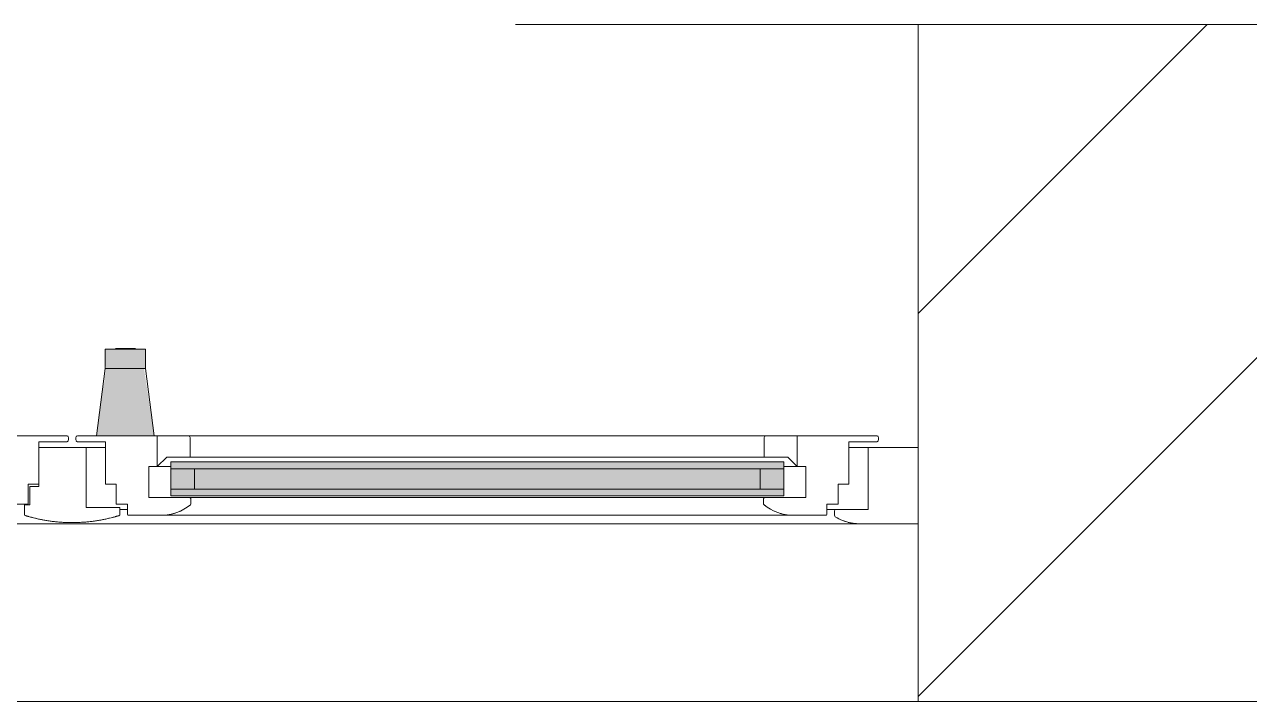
# Model space of a CAD drawing. Header units: millimetres. Extents: x 1680 to 166026, y 35966 to 91121.
# Drawn here: x 161150 to 161874, y 45245 to 45645 of the extents above; entities that cross this region are included whole.
import ezdxf

# ---------------------------------------------------------------- set-up
doc = ezdxf.new("R2010")
doc.units = ezdxf.units.MM
doc.linetypes.add('IMPORT-ACAD_ISO03W100', pattern=[762, 304.8, -457.2])
doc.layers.add('A-GENM', color=13, linetype='Continuous', lineweight=18)
doc.layers.add('A-GLAZ', color=151, linetype='Continuous', lineweight=18)

# ---------------------------------------------------------------- blocks, each defined once
blk = doc.blocks.new('plan')
at = {"layer": 'A-GLAZ', "lineweight": 20, "true_color": 0x939598}
for points in [[(501534.59, -213515.54), (501535.43, -213515.54), (501535.08, -213504.04), (501511.63, -213504.04), (501512.05, -213515.54), (501534.18, -213515.54)], [(501519.09, -213504.04), (501519.09, -213503.74), (501518.37, -213504.04)], [(501510.71, -213555.24), (501540.53, -213555.24), (501534.59, -213515.54), (501512.05, -213515.54), (501510.97, -213524.24), (501509.87, -213529.72), (501506.53, -213555.24), (501510.23, -213555.24)], [(501564.33, -213586.74), (501898.63, -213586.74), (501898.63, -213574.74), (501564.33, -213574.74)]]:
    blk.add_hatch(color=252, dxfattribs=at).paths.add_polyline_path(points, flags=0)
h = blk.add_hatch(color=252, dxfattribs=at)
h.paths.add_polyline_path([(501912.63, -213590.74), (501912.63, -213586.74), (501550.33, -213586.74), (501550.33, -213590.74), (501898.63, -213590.74)], flags=0)
h.paths.add_polyline_path([(501898.63, -213574.74), (501912.63, -213574.74), (501912.63, -213570.74), (501550.33, -213570.74), (501550.33, -213574.74), (501806.45, -213574.74)], flags=0)
h = blk.add_hatch(color=252, dxfattribs=at)
h.paths.add_polyline_path([(501912.63, -213586.74), (501912.63, -213574.74), (501898.63, -213574.74), (501898.63, -213586.74)], flags=0)
h.paths.add_polyline_path([(501550.33, -213586.74), (501564.33, -213586.74), (501564.33, -213574.74), (501550.33, -213574.74)], flags=0)
at = {"color": 252, "linetype": 'Continuous', "lineweight": 20, "true_color": 0x939598}
for p, q in [((501992.13, -213482.94), (502162.82, -213312.24)), ((501992.13, -213709.21), (502389.09, -213312.24))]:
    blk.add_line(p, q, dxfattribs=at)
at = {"color": 252, "lineweight": 20, "true_color": 0x939598}
for p, q in [((502932.13, -213312.24), (501992.13, -213312.24)), ((501992.13, -213312.24), (501992.13, -213712.24)), ((501992.13, -213712.24), (500992.13, -213712.24)), ((501992.13, -213712.24), (503332.13, -213712.24))]:
    blk.add_line(p, q, dxfattribs=at)
at = {"layer": 'A-GENM', "color": 252, "linetype": 'IMPORT-ACAD_ISO03W100', "lineweight": 20, "true_color": 0x939598}
blk.add_line((500992.13, -213312.24), (501992.13, -213312.24), dxfattribs=at)
at = {"layer": 'A-GLAZ', "color": 252, "lineweight": 20, "true_color": 0x939598}
for p, q in [((501511.63, -213504.04), (501511.63, -213515.54)), ((501511.63, -213504.04), (501511.97, -213504.04)), ((501511.97, -213504.04), (501512.99, -213504.04)), ((501512.99, -213504.04), (501514.62, -213504.04)), ((501514.62, -213504.04), (501516.77, -213504.04)), ((501516.77, -213504.04), (501519.31, -213504.04)), ((501518.37, -213503.74), (501517.7, -213503.74)), ((501519.09, -213503.74), (501517.72, -213503.74)), ((501517.72, -213503.74), (501519.06, -213503.74)), ((501519.09, -213503.74), (501518.37, -213503.74)), ((501519.03, -213503.74), (501519.02, -213503.74)), ((501529.45, -213503.74), (501519.09, -213503.74)), ((501519.31, -213504.04), (501522.09, -213504.04)), ((501522.09, -213504.04), (501524.96, -213504.04)), ((501524.96, -213504.04), (501527.75, -213504.04)), ((501527.75, -213504.04), (501530.29, -213504.04)), ((501530.29, -213504.04), (501532.43, -213504.04)), ((501532.43, -213504.04), (501534.06, -213504.04)), ((501534.06, -213504.04), (501535.08, -213504.04)), ((501535.08, -213504.04), (501535.43, -213504.04)), ((501535.43, -213515.54), (501535.43, -213504.04)), ((501506.53, -213555.24), (501511.63, -213515.54)), ((501511.97, -213515.54), (501511.63, -213515.54)), ((501512.99, -213515.54), (501511.97, -213515.54)), ((501514.62, -213515.54), (501512.99, -213515.54)), ((501516.77, -213515.54), (501514.62, -213515.54)), ((501518.36, -213515.54), (501516.77, -213515.54)), ((501519.31, -213515.54), (501518.49, -213515.54)), ((501522.09, -213515.54), (501519.31, -213515.54)), ((501524.96, -213515.54), (501522.09, -213515.54)), ((501527.75, -213515.54), (501524.96, -213515.54)), ((501528.4, -213515.54), (501527.75, -213515.54)), ((501530.29, -213515.54), (501528.56, -213515.54)), ((501532.43, -213515.54), (501530.29, -213515.54)), ((501534.06, -213515.54), (501532.43, -213515.54)), ((501535.08, -213515.54), (501534.06, -213515.54)), ((501535.43, -213515.54), (501535.08, -213515.54)), ((501535.43, -213515.54), (501540.53, -213555.24)), ((501441.93, -213555.24), (501488.93, -213555.24)), ((501472.43, -213558.74), (501472.43, -213583.78)), ((501488.93, -213558.74), (501472.43, -213558.74)), ((501489.93, -213556.24), (501489.93, -213557.74)), ((501494.33, -213557.74), (501494.33, -213556.24)), ((501495.33, -213555.24), (501506.53, -213555.24)), ((501511.83, -213558.74), (501495.33, -213558.74)), ((501540.53, -213555.24), (501506.53, -213555.24)), ((501511.83, -213583.78), (501511.83, -213558.74)), ((501540.53, -213555.24), (501542.33, -213555.24)), ((501542.33, -213573.44), (501542.33, -213555.24)), ((501542.33, -213555.24), (501560.82, -213555.24)), ((501542.33, -213555.24), (501542.33, -213573.44)), ((501902.14, -213555.24), (501560.82, -213555.24)), ((501561.83, -213556.25), (501561.83, -213567.79)), ((501901.13, -213567.79), (501901.13, -213556.25)), ((501902.14, -213555.24), (501920.63, -213555.24)), ((501920.63, -213555.24), (501920.63, -213573.44)), ((501920.63, -213555.24), (501967.63, -213555.24)), ((501920.63, -213573.44), (501920.63, -213555.24)), ((501951.13, -213558.74), (501951.13, -213583.78)), ((501967.63, -213558.74), (501951.13, -213558.74)), ((501968.63, -213556.24), (501968.63, -213557.74)), ((501472.43, -213562.24), (501500.33, -213562.24)), ((501472.43, -213585.3), (501472.43, -213562.24)), ((501500.33, -213562.24), (501500.33, -213597.63)), ((501511.83, -213562.24), (501500.33, -213562.24)), ((501962.62, -213562.24), (501951.13, -213562.24)), ((501962.62, -213598.74), (501962.62, -213562.24)), ((501962.62, -213562.24), (501992.13, -213562.24)), ((501537.33, -213573.44), (501537.33, -213591.74)), ((501542.33, -213573.44), (501537.33, -213573.44)), ((501547.98, -213567.79), (501542.33, -213573.44)), ((501550.33, -213573.44), (501542.33, -213573.44)), ((501550.33, -213573.44), (501542.33, -213573.44)), ((501561.83, -213567.79), (501547.98, -213567.79)), ((501550.33, -213570.74), (501912.63, -213570.74)), ((501550.33, -213574.74), (501550.33, -213570.74)), ((501912.63, -213574.74), (501550.33, -213574.74)), ((501550.33, -213574.74), (501564.33, -213574.74)), ((501550.33, -213586.74), (501550.33, -213574.74)), ((501901.13, -213567.79), (501561.83, -213567.79)), ((501564.33, -213574.74), (501564.33, -213586.74)), ((501898.63, -213574.74), (501912.63, -213574.74)), ((501898.63, -213586.74), (501898.63, -213574.74)), ((501914.98, -213567.79), (501901.13, -213567.79)), ((501912.63, -213570.74), (501912.63, -213574.74)), ((501920.63, -213573.44), (501912.63, -213573.44)), ((501920.63, -213573.44), (501912.63, -213573.44)), ((501912.63, -213574.74), (501912.63, -213586.74)), ((501920.63, -213573.44), (501914.98, -213567.79)), ((501925.63, -213573.44), (501920.63, -213573.44)), ((501925.63, -213591.74), (501925.63, -213573.44)), ((501466.13, -213583.78), (501466.13, -213595.64)), ((501472.43, -213583.78), (501466.13, -213583.78)), ((501467.04, -213585.3), (501472.43, -213585.3)), ((501467.04, -213595.98), (501467.04, -213585.3)), ((501518.13, -213583.78), (501511.83, -213583.78)), ((501518.13, -213595.64), (501518.13, -213583.78)), ((501550.33, -213586.74), (501912.63, -213586.74)), ((501550.33, -213590.74), (501550.33, -213586.74)), ((501564.33, -213586.74), (501550.33, -213586.74)), ((501912.63, -213586.74), (501898.63, -213586.74)), ((501912.63, -213586.74), (501912.63, -213590.74)), ((501944.83, -213583.78), (501944.83, -213595.64)), ((501951.13, -213583.78), (501944.83, -213583.78)), ((501466.13, -213595.64), (501459.43, -213595.64)), ((501463.93, -213595.98), (501467.04, -213595.98)), ((501463.93, -213602.24), (501463.93, -213595.98)), ((501524.83, -213595.64), (501518.13, -213595.64)), ((501524.83, -213601.64), (501524.83, -213595.64)), ((501537.33, -213591.74), (501561.33, -213591.74)), ((501912.63, -213590.74), (501550.33, -213590.74)), ((501901.63, -213591.74), (501561.33, -213591.74)), ((501562.33, -213592.74), (501562.33, -213595.24)), ((501900.63, -213595.24), (501900.63, -213592.74)), ((501901.63, -213591.74), (501925.63, -213591.74)), ((501938.13, -213595.64), (501938.13, -213601.64)), ((501944.83, -213595.64), (501938.13, -213595.64)), ((501500.33, -213597.63), (501520.33, -213597.63)), ((501520.33, -213597.63), (501520.33, -213602.24)), ((501524.83, -213598.74), (501520.33, -213598.74)), ((501544.71, -213602.24), (501525.43, -213602.24)), ((501544.71, -213602.24), (501918.24, -213602.24)), ((501937.53, -213602.24), (501918.24, -213602.24)), ((501943.63, -213598.74), (501938.13, -213598.74)), ((501942.63, -213602.24), (501942.63, -213599.74)), ((501943.63, -213598.74), (501962.62, -213598.74)), ((501026.77, -213607.24), (501957.48, -213607.24)), ((501992.13, -213607.24), (501957.48, -213607.24))]:
    blk.add_line(p, q, dxfattribs=at)
for centre, radius, start, end in [((501488.93, -213556.24), 1, 0, 90), ((501488.93, -213557.74), 1, 270, 0), ((501495.33, -213556.24), 1, 90, 180), ((501495.33, -213557.74), 1, 180, 270), ((501560.82, -213556.25), 1.01, 0, 90), ((501902.14, -213556.25), 1.01, 90, 180), ((501967.63, -213556.24), 1, 0, 90), ((501967.63, -213557.74), 1, 270, 0), ((501544.71, -213575.24), 27, 270, 309.71514), ((501561.33, -213592.74), 1, 0, 90), ((501561.33, -213595.24), 1, 309.71514, 0), ((501901.63, -213592.74), 1, 90, 180), ((501901.63, -213595.24), 1, 180, 230.28486), ((501918.24, -213575.24), 27, 230.28486, 270), ((501492.13, -213511.98), 94.56, 252.64954, 287.35046), ((501525.43, -213601.64), 0.6, 180, 270), ((501937.53, -213601.64), 0.6, 270, 0), ((501943.63, -213599.74), 1, 90, 180), ((501943.63, -213602.24), 1, 180, 237.79577), ((501957.48, -213580.24), 27, 237.79577, 270)]:
    blk.add_arc(centre, radius, start, end, dxfattribs=at)
for points, knots in [([(501489.79, -213555.74), (501489.76, -213555.69), (501489.68, -213555.58), (501489.55, -213555.46), (501489.46, -213555.4), (501489.43, -213555.38)], [0.3333333, 0.3333333, 0.3333333, 0.3333333, 0.4583333, 0.5833333, 0.6666667, 0.6666667, 0.6666667, 0.6666667]), ([(501489.43, -213558.6), (501489.46, -213558.58), (501489.54, -213558.53), (501489.67, -213558.42), (501489.75, -213558.31), (501489.79, -213558.24)], [0.3333333, 0.3333333, 0.3333333, 0.3333333, 0.4166667, 0.5, 0.6666667, 0.6666667, 0.6666667, 0.6666667]), ([(501494.83, -213555.38), (501494.79, -213555.4), (501494.72, -213555.45), (501494.58, -213555.56), (501494.51, -213555.67), (501494.46, -213555.74)], [0.3333333, 0.3333333, 0.3333333, 0.3333333, 0.4166667, 0.5, 0.6666667, 0.6666667, 0.6666667, 0.6666667]), ([(501494.46, -213558.24), (501494.49, -213558.3), (501494.57, -213558.4), (501494.7, -213558.52), (501494.79, -213558.58), (501494.83, -213558.6)], [0.3333333, 0.3333333, 0.3333333, 0.3333333, 0.4583333, 0.5833333, 0.6666667, 0.6666667, 0.6666667, 0.6666667]), ([(501561.69, -213555.75), (501561.66, -213555.69), (501561.58, -213555.58), (501561.45, -213555.46), (501561.36, -213555.4), (501561.32, -213555.38)], [0.3333333, 0.3333333, 0.3333333, 0.3333333, 0.4583333, 0.5833333, 0.6666667, 0.6666667, 0.6666667, 0.6666667]), ([(501901.63, -213555.38), (501901.59, -213555.4), (501901.5, -213555.46), (501901.37, -213555.58), (501901.3, -213555.69), (501901.26, -213555.75)], [-0.6666667, -0.6666667, -0.6666667, -0.6666667, -0.5833333, -0.4583333, -0.3333333, -0.3333333, -0.3333333, -0.3333333]), ([(501968.49, -213555.74), (501968.45, -213555.67), (501968.37, -213555.56), (501968.24, -213555.45), (501968.16, -213555.4), (501968.13, -213555.38)], [-0.6666667, -0.6666667, -0.6666667, -0.6666667, -0.5, -0.4166667, -0.3333333, -0.3333333, -0.3333333, -0.3333333]), ([(501968.13, -213558.6), (501968.16, -213558.58), (501968.25, -213558.52), (501968.38, -213558.4), (501968.46, -213558.3), (501968.49, -213558.24)], [-0.6666667, -0.6666667, -0.6666667, -0.6666667, -0.5833333, -0.4583333, -0.3333333, -0.3333333, -0.3333333, -0.3333333]), ([(501554.85, -213600.27), (501555.49, -213600.01), (501558.02, -213598.87), (501560.37, -213597.34), (501561.97, -213596.01)], [0.5550596, 0.5550596, 0.5550596, 0.5550596, 0.6666667, 1, 1, 1, 1]), ([(501562.19, -213592.24), (501562.16, -213592.19), (501562.08, -213592.08), (501561.95, -213591.96), (501561.86, -213591.9), (501561.83, -213591.88)], [0.3333333, 0.3333333, 0.3333333, 0.3333333, 0.4583333, 0.5833333, 0.6666667, 0.6666667, 0.6666667, 0.6666667]), ([(501901.13, -213591.88), (501901.09, -213591.9), (501901, -213591.96), (501900.87, -213592.08), (501900.8, -213592.19), (501900.76, -213592.24)], [-0.6666667, -0.6666667, -0.6666667, -0.6666667, -0.5833333, -0.4583333, -0.3333333, -0.3333333, -0.3333333, -0.3333333]), ([(501900.99, -213596.01), (501902.62, -213597.34), (501904.93, -213598.87), (501907.46, -213600.01), (501908.1, -213600.27)], [-1, -1, -1, -1, -0.6666667, -0.5550596, -0.5550596, -0.5550596, -0.5550596]), ([(501463.93, -213602.24), (501464.17, -213602.32), (501464.65, -213602.47), (501465.2, -213602.63), (501465.56, -213602.74), (501465.8, -213602.81), (501466.22, -213602.93), (501466.56, -213603.03), (501466.79, -213603.09)], [0, 0, 0, 0, 0.25, 0.5, 0.5625, 0.625, 0.75, 1, 1, 1, 1]), ([(501466.79, -213603.09), (501468.37, -213603.53), (501470.78, -213604.13), (501473.64, -213604.73), (501475.29, -213605.04), (501476.54, -213605.26), (501477.79, -213605.46), (501479.46, -213605.7), (501481.58, -213605.97), (501483.71, -213606.18), (501485.45, -213606.31), (501486.75, -213606.4), (501488.08, -213606.46), (501489.53, -213606.51), (501490.55, -213606.53), (501491.11, -213606.54)], [0, 0, 0, 0, 0.1, 0.15, 0.175, 0.2, 0.225, 0.25, 0.3, 0.35, 0.375, 0.4, 0.425, 0.45, 0.4810315, 0.4810315, 0.4810315, 0.4810315]), ([(501493.15, -213606.54), (501493.72, -213606.53), (501494.75, -213606.51), (501496.21, -213606.46), (501497.53, -213606.39), (501498.84, -213606.31), (501500.56, -213606.18), (501502.69, -213605.97), (501504.8, -213605.7), (501506.47, -213605.46), (501507.72, -213605.25), (501508.96, -213605.04), (501510.61, -213604.73), (501513.47, -213604.13), (501515.88, -213603.53), (501517.46, -213603.09)], [0.5183949, 0.5183949, 0.5183949, 0.5183949, 0.55, 0.575, 0.6, 0.625, 0.65, 0.7, 0.75, 0.775, 0.8, 0.825, 0.85, 0.9, 1, 1, 1, 1]), ([(501517.46, -213603.09), (501517.69, -213603.03), (501518.04, -213602.93), (501518.45, -213602.81), (501518.69, -213602.74), (501519.06, -213602.63), (501519.6, -213602.47), (501520.08, -213602.32), (501520.33, -213602.24)], [0, 0, 0, 0, 0.25, 0.375, 0.4375, 0.5, 0.75, 1, 1, 1, 1]), ([(501544.71, -213602.24), (501546.79, -213602.24), (501549.57, -213601.92), (501552.25, -213601.18), (501552.91, -213600.97)], [0, 0, 0, 0, 0.3333333, 0.4449404, 0.4449404, 0.4449404, 0.4449404]), ([(501910.05, -213600.97), (501910.71, -213601.18), (501913.39, -213601.92), (501916.12, -213602.24), (501918.24, -213602.24)], [-0.4449404, -0.4449404, -0.4449404, -0.4449404, -0.3333333, 0, 0, 0, 0]), ([(501943.13, -213598.88), (501943.09, -213598.9), (501943, -213598.96), (501942.87, -213599.08), (501942.8, -213599.19), (501942.76, -213599.24)], [-0.6666667, -0.6666667, -0.6666667, -0.6666667, -0.5833333, -0.4583333, -0.3333333, -0.3333333, -0.3333333, -0.3333333]), ([(501943.09, -213603.09), (501944.54, -213603.99), (501946.54, -213605.01), (501948.66, -213605.77), (501949.19, -213605.94)], [-1, -1, -1, -1, -0.6666667, -0.5552298, -0.5552298, -0.5552298, -0.5552298]), ([(501950.8, -213606.4), (501951.35, -213606.54), (501953.55, -213607.03), (501955.78, -213607.24), (501957.48, -213607.24)], [-0.4447702, -0.4447702, -0.4447702, -0.4447702, -0.3333333, 0, 0, 0, 0])]:
    blk.add_open_spline(points, degree=3, knots=knots, dxfattribs=at)

msp = doc.modelspace()

# ---------------------------------------------------------------- block references
msp.add_blockref('plan', (-340313.9, 258957.24))

doc.saveas('drawing.dxf')
